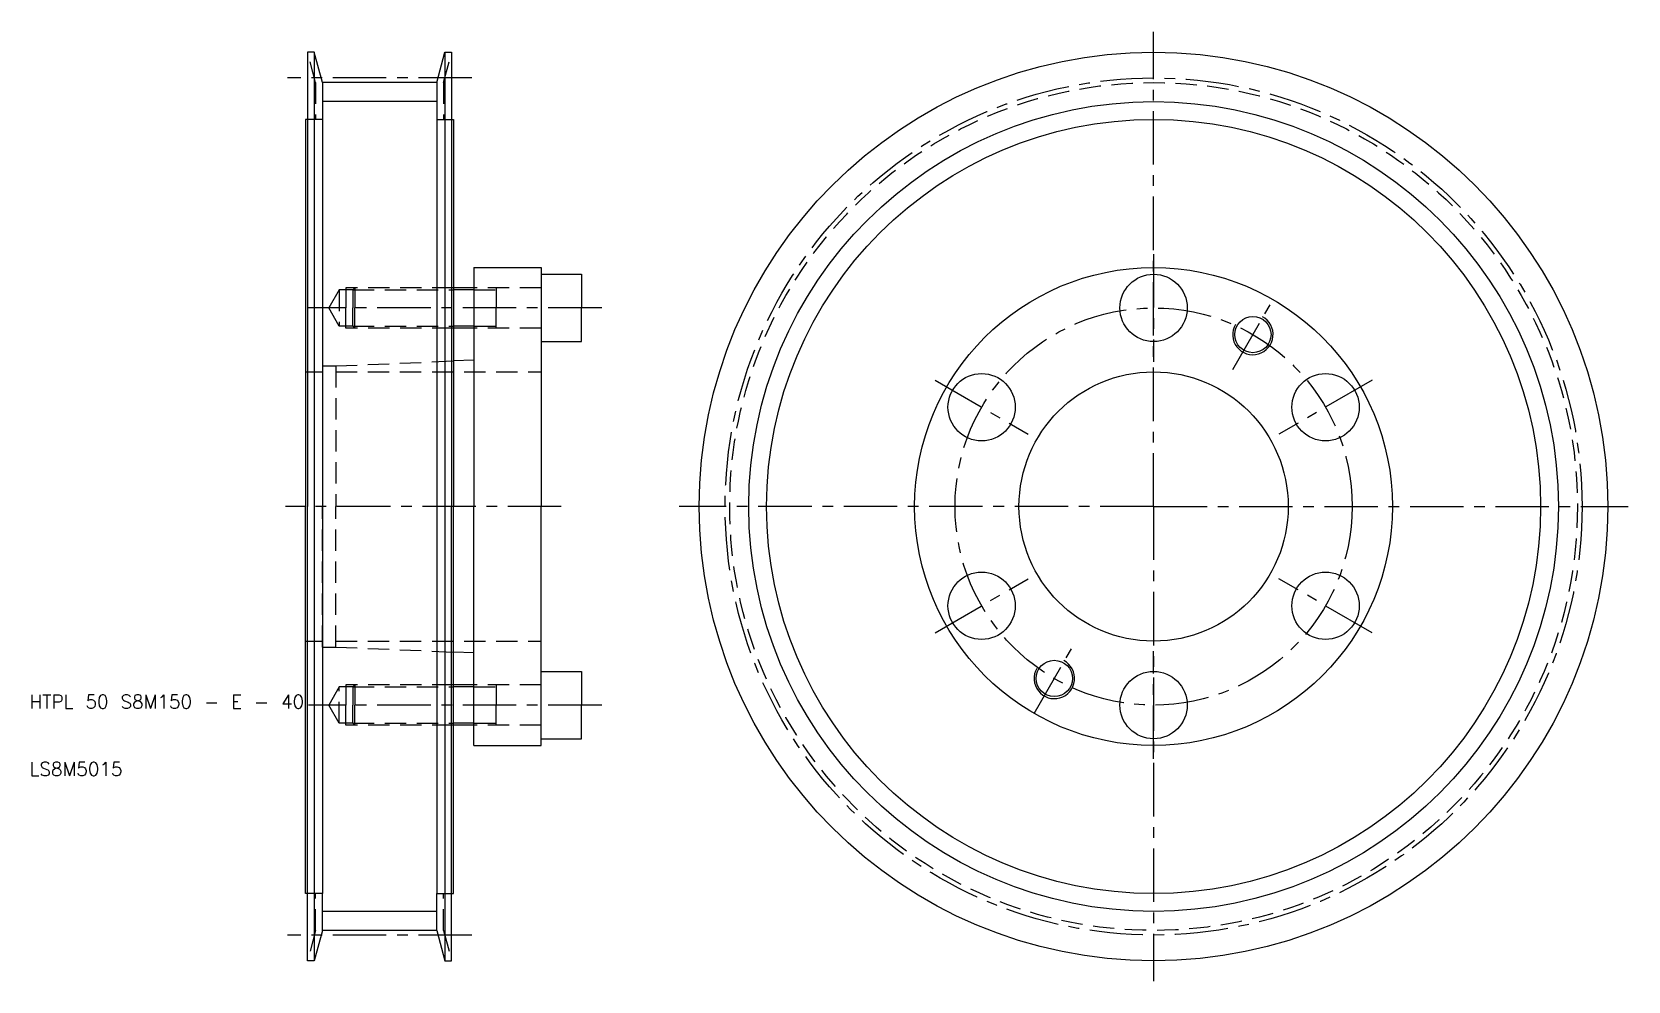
# Model space of a CAD drawing. Extents: x 10 to 248, y -20 to 120.
import ezdxf

# ---------------------------------------------------------------- set-up
doc = ezdxf.new("R2010")
doc.units = 0
doc.header["$LTSCALE"] = 0.25
doc.linetypes.add('CENTER', pattern=[50.8, 31.75, -6.35, 6.35, -6.35])
doc.linetypes.add('DASHED', pattern=[19.05, 12.7, -6.35])
doc.layers.get('0').update_dxf_attribs({"linetype": 'CONTINUOUS'})
doc.layers.add('CENTER', color=1, linetype='CENTER')
doc.styles.get("Standard").update_dxf_attribs({"font": 'txt.shx'})

msp = doc.modelspace()

# ---------------------------------------------------------------- linework, layer by layer
at = {"color": 3, "linetype": 'DASHED'}
for p, q in [((52.5, 112.975), (51.3, 117.5)), ((71.5, 112.975), (72.7, 117.5)), ((52.5, 112.975), (52.5, 107.5)), ((71.5, 112.975), (71.5, 107.5)), ((53.5, 107.5), (51.3, 107.5)), ((70.5, 107.5), (72.7, 107.5)), ((56, 82.2), (54.441154, 79.5)), ((58, 82.2), (56, 82.2)), ((56, 82.2), (56, 76.8)), ((57, 82.5), (57, 79.5)), ((58.3, 82.5), (57, 82.5)), ((58.3, 82.5), (58, 82.2)), ((58, 82.2), (73, 82.2)), ((58, 82.2), (58, 79.5)), ((73, 82.5), (58.3, 82.5)), ((58.3, 82.5), (58.3, 79.5)), ((86, 82.5), (76, 82.5)), ((76, 82.2), (79.333333, 82.2)), ((79.333333, 82.5), (79.333333, 79.5)), ((56, 76.8), (54.441154, 79.5)), ((57, 76.5), (57, 79.5)), ((58, 76.8), (58, 79.5)), ((58.3, 76.5), (58.3, 79.5)), ((79.333333, 76.5), (79.333333, 79.5)), ((58, 76.8), (56, 76.8)), ((58.3, 76.5), (57, 76.5)), ((58, 76.8), (73, 76.8)), ((58.3, 76.5), (58, 76.8)), ((73, 76.5), (58.3, 76.5)), ((76, 76.8), (79.333333, 76.8)), ((86, 76.5), (76, 76.5)), ((55.5, 70.875), (73, 71.621951)), ((51, 70), (53.5, 70)), ((53.5, 70.875), (53.5, 50)), ((53.5, 70.875), (55.5, 70.875)), ((55.5, 70.875), (55.5, 50)), ((55.5, 70), (86, 70)), ((53.5, 29.125), (53.5, 50)), ((55.5, 29.125), (55.5, 50)), ((51, 30), (53.5, 30)), ((53.5, 29.125), (55.5, 29.125)), ((55.5, 30), (86, 30)), ((55.5, 29.125), (73, 28.378049)), ((56, 23.2), (54.441154, 20.5)), ((56, 17.8), (56, 23.2)), ((58, 23.2), (56, 23.2)), ((58.3, 23.5), (57, 23.5)), ((57, 23.5), (57, 20.5)), ((58.3, 23.5), (58, 23.2)), ((58, 23.2), (73, 23.2)), ((58, 23.2), (58, 20.5)), ((73, 23.5), (58.3, 23.5)), ((58.3, 23.5), (58.3, 20.5)), ((86, 23.5), (76, 23.5)), ((76, 23.2), (79.333333, 23.2)), ((79.333333, 23.5), (79.333333, 20.5)), ((56, 17.8), (54.441154, 20.5)), ((57, 17.5), (57, 20.5)), ((58, 17.8), (58, 20.5)), ((58.3, 17.5), (58.3, 20.5)), ((79.333333, 17.5), (79.333333, 20.5)), ((58, 17.8), (56, 17.8)), ((58.3, 17.5), (57, 17.5)), ((58, 17.8), (73, 17.8)), ((58.3, 17.5), (58, 17.8)), ((73, 17.5), (58.3, 17.5)), ((76, 17.8), (79.333333, 17.8)), ((86, 17.5), (76, 17.5)), ((53.5, -7.5), (51.3, -7.5)), ((52.5, -12.975), (52.5, -7.5)), ((70.5, -7.5), (72.7, -7.5)), ((71.5, -12.975), (71.5, -7.5)), ((52.5, -12.975), (51.3, -17.5)), ((71.5, -12.975), (72.7, -17.5))]:
    msp.add_line(p, q, dxfattribs=at)
for p, q in [((51.3, 117.5), (51.3, 107.5)), ((52.3, 117.5), (51.3, 117.5)), ((52.3, 117.5), (52.3, -17.5)), ((53.5, 112.975), (52.3, 117.5)), ((70.5, 112.975), (71.7, 117.5)), ((71.7, 117.5), (71.7, -17.5)), ((71.7, 117.5), (72.7, 117.5)), ((72.7, 117.5), (72.7, 107.5)), ((70.5, 112.975), (53.5, 112.975)), ((53.5, 112.975), (53.5, 107.5)), ((70.5, 112.975), (70.5, 107.5)), ((51, 107.5), (51, 50)), ((51.3, 107.5), (51, 107.5)), ((51.3, 107.5), (51.3, 50)), ((53.5, 107.5), (53.5, -7.5)), ((70.5, 107.5), (70.5, -7.5)), ((72.7, 107.5), (72.7, 50)), ((72.7, 107.5), (73, 107.5)), ((73, 107.5), (73, 82.5)), ((76, 85.5), (86, 85.5)), ((76, 85.5), (76, 82.5)), ((86, 85.5), (86, 84.5)), ((86, 84.5), (86, 74.5)), ((86, 84.5), (92, 84.5)), ((92, 84.5), (92, 79.5)), ((73, 82.5), (73, 76.5)), ((76, 82.5), (73, 82.5)), ((76, 82.5), (76, 76.5)), ((92, 74.5), (92, 79.5)), ((73, 76.5), (73, 71.621951)), ((76, 76.5), (73, 76.5)), ((76, 76.5), (76, 71.75)), ((86, 74.5), (86, 50)), ((86, 74.5), (92, 74.5)), ((76, 71.75), (73, 71.621951)), ((73, 71.621951), (73, 50)), ((76, 71.75), (76, 50)), ((51, -7.5), (51, 50)), ((51.3, -7.5), (51.3, 50)), ((72.7, -7.5), (72.7, 50)), ((73, 28.378049), (73, 50)), ((76, 28.25), (76, 50)), ((86, 25.5), (86, 50)), ((73, 23.5), (73, 28.378049)), ((76, 28.25), (73, 28.378049)), ((76, 23.5), (76, 28.25)), ((86, 25.5), (92, 25.5)), ((86, 15.5), (86, 25.5)), ((92, 25.5), (92, 20.5)), ((73, 17.5), (73, 23.5)), ((76, 23.5), (73, 23.5)), ((76, 17.5), (76, 23.5)), ((92, 15.5), (92, 20.5)), ((73, -7.5), (73, 17.5)), ((76, 17.5), (73, 17.5)), ((76, 14.5), (76, 17.5)), ((76, 14.5), (86, 14.5)), ((86, 15.5), (92, 15.5)), ((86, 14.5), (86, 15.5)), ((51.3, -7.5), (51, -7.5)), ((51.3, -17.5), (51.3, -7.5)), ((53.5, -12.975), (53.5, -7.5)), ((70.5, -12.975), (70.5, -7.5)), ((72.7, -17.5), (72.7, -7.5)), ((72.7, -7.5), (73, -7.5)), ((53.5, -12.975), (52.3, -17.5)), ((70.5, -12.975), (53.5, -12.975)), ((70.5, -12.975), (71.7, -17.5)), ((52.3, -17.5), (51.3, -17.5)), ((71.7, -17.5), (72.7, -17.5))]:
    msp.add_line(p, q)
at = {"color": 3}
for p, q in [((70.5, 110.145), (53.5, 110.145)), ((76, 82.2), (73, 82.2)), ((76, 76.8), (73, 76.8)), ((76, 23.2), (73, 23.2)), ((76, 17.8), (73, 17.8)), ((70.5, -10.145), (53.5, -10.145))]:
    msp.add_line(p, q, dxfattribs=at)
for centre, radius in [((177, 50), 67.5), ((177, 50), 57.5), ((177, 50), 35.5), ((177, 50), 35.5), ((177, 79.5), 5), ((191.75, 75.547749), 2.7), ((151.452251, 64.75), 5), ((177, 50), 20), ((202.547749, 64.75), 5), ((151.452251, 35.25), 5), ((202.547749, 35.25), 5), ((162.25, 24.452251), 2.7), ((177, 20.5), 5)]:
    msp.add_circle(centre, radius)
at = {"color": 3, "linetype": 'DASHED'}
msp.add_circle((177, 50), 62.975, dxfattribs=at)
at = {"color": 3}
msp.add_circle((177, 50), 60.145, dxfattribs=at)
for centre in [(191.75, 75.547749), (162.25, 24.452251)]:
    msp.add_arc(centre, 3, 150, 62, dxfattribs=at)
at = {"layer": 'CENTER', "color": 1, "linetype": 'CENTER'}
for p, q in [((177, 50), (177, 120.5)), ((75.7, 113.66), (48.3, 113.66)), ((177, 87.5), (177, 71.5)), ((188.75, 70.351597), (194.75, 80.743902)), ((95, 79.5), (51.441154, 79.5)), ((144.524047, 68.75), (158.380454, 60.75)), ((209.475953, 68.75), (195.619546, 60.75)), ((89, 50), (48, 50)), ((177, 50), (106.5, 50)), ((177, 50), (247.5, 50)), ((177, 50), (177, -20.5)), ((144.524047, 31.25), (158.380454, 39.25)), ((209.475953, 31.25), (195.619546, 39.25)), ((159.25, 19.256098), (165.25, 29.648403)), ((177, 12.5), (177, 28.5)), ((95, 20.5), (51.441154, 20.5)), ((75.7, -13.66), (48.3, -13.66))]:
    msp.add_line(p, q, dxfattribs=at)
for radius in [63.66, 29.5]:
    msp.add_circle((177, 50), radius, dxfattribs=at)

# ---------------------------------------------------------------- texts
for s, p in [('HTPL 50 S8M150 - E - 40', (10, 20)), ('LS8M5015', (10, 10))]:
    msp.add_text(s, height=2).set_placement(p)

doc.saveas('drawing.dxf')
